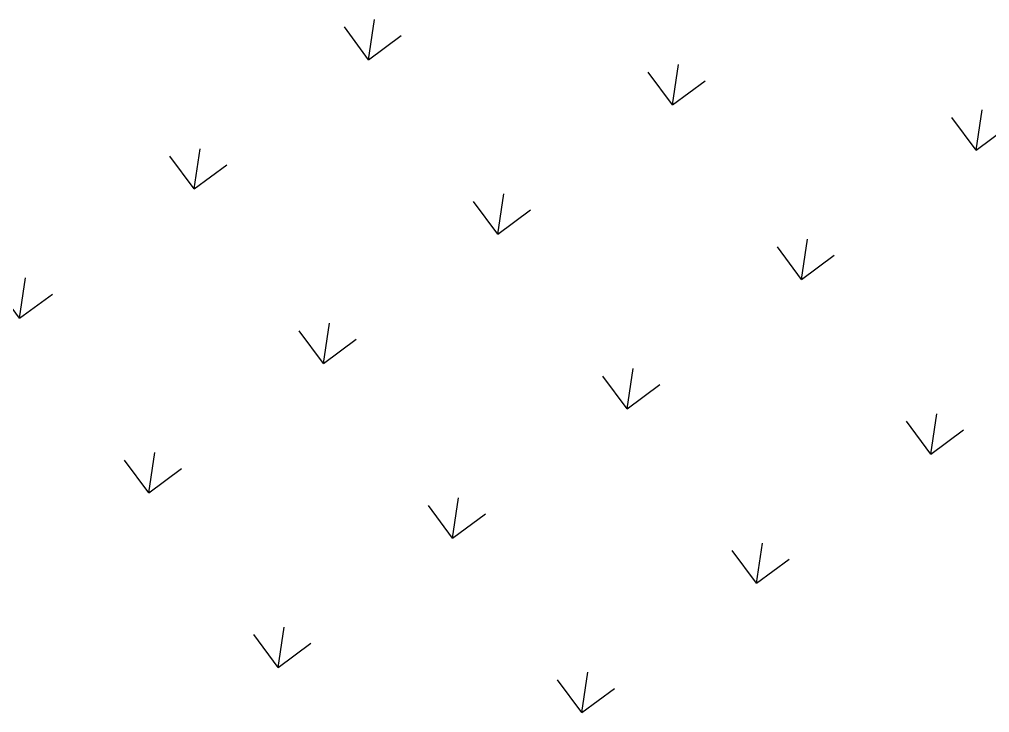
# Model space of a CAD drawing. Header units: millimetres. Extents: x 338 to 506, y 179 to 335.
# Drawn here: x 468.29 to 477.37, y 238.46 to 244.95 of the extents above; entities that cross this region are included whole.
import ezdxf

# ---------------------------------------------------------------- set-up
doc = ezdxf.new("R2010")
doc.units = ezdxf.units.MM
doc.layers.add('ANDEN', color=251, linetype='Continuous')
doc.layers.add('MUROS', color=32, linetype='Continuous')

# ---------------------------------------------------------------- blocks, each defined once
blk = doc.blocks.new('*X965')
at = {"color": 0}
for p, q in [((70.8339, 27.1857), (71.1033, 27.4551)), ((70.8339, 27.1857), (71.1033, 26.9163)), ((70.8339, 27.1857), (71.2149, 27.1857)), ((69.397, 25.7489), (69.6664, 26.0183)), ((72.2707, 25.7489), (72.5401, 26.0183)), ((69.397, 25.7489), (69.6664, 25.4795)), ((69.397, 25.7489), (69.778, 25.7489)), ((72.2707, 25.7489), (72.5401, 25.4795)), ((72.2707, 25.7489), (72.6517, 25.7489)), ((67.9602, 24.3121), (68.2296, 24.5815)), ((70.8339, 24.3121), (71.1033, 24.5815)), ((73.7075, 24.3121), (73.977, 24.5815)), ((67.9602, 24.3121), (68.2296, 24.0426)), ((67.9602, 24.3121), (68.3412, 24.3121)), ((70.8339, 24.3121), (71.1033, 24.0426)), ((70.8339, 24.3121), (71.2149, 24.3121)), ((73.7075, 24.3121), (73.977, 24.0426)), ((73.7075, 24.3121), (74.0885, 24.3121)), ((69.397, 22.8752), (69.6664, 23.1446)), ((72.2707, 22.8752), (72.5401, 23.1446)), ((69.397, 22.8752), (69.6664, 22.6058)), ((69.397, 22.8752), (69.778, 22.8752)), ((72.2707, 22.8752), (72.5401, 22.6058)), ((72.2707, 22.8752), (72.6517, 22.8752)), ((67.9602, 21.4384), (68.2296, 21.7078)), ((70.8339, 21.4384), (71.1033, 21.7078)), ((73.7075, 21.4384), (73.977, 21.7078)), ((67.9602, 21.4384), (68.2296, 21.169)), ((67.9602, 21.4384), (68.3412, 21.4384)), ((70.8339, 21.4384), (71.1033, 21.169)), ((70.8339, 21.4384), (71.2149, 21.4384)), ((73.7075, 21.4384), (73.977, 21.169)), ((73.7075, 21.4384), (74.0885, 21.4384)), ((69.397, 20.0015), (69.6664, 20.2709)), ((72.2707, 20.0015), (72.5401, 20.2709)), ((69.397, 20.0015), (69.6664, 19.7321)), ((69.397, 20.0015), (69.778, 20.0015)), ((72.2707, 20.0015), (72.5401, 19.7321)), ((72.2707, 20.0015), (72.6517, 20.0015)), ((70.8339, 18.5647), (71.1033, 18.8341)), ((73.7075, 18.5647), (73.977, 18.8341)), ((70.8339, 18.5647), (71.1033, 18.2953)), ((70.8339, 18.5647), (71.2149, 18.5647)), ((73.7075, 18.5647), (73.977, 18.2953)), ((73.7075, 18.5647), (74.0885, 18.5647))]:
    blk.add_line(p, q, dxfattribs=at)
blk = doc.blocks.new('A$C7152A42C')
at = {"layer": 'ANDEN', "color": 251, "linetype": 'Continuous'}
blk.add_blockref('*X965', (0, 0), dxfattribs=at)

msp = doc.modelspace()

# ---------------------------------------------------------------- block references
at = {"layer": 'MUROS', "color": 32, "rotation": 81.53046525965426}
msp.add_blockref('A$C7152A42C', (484.7482, 168.0844), dxfattribs=at)

doc.saveas('drawing.dxf')
